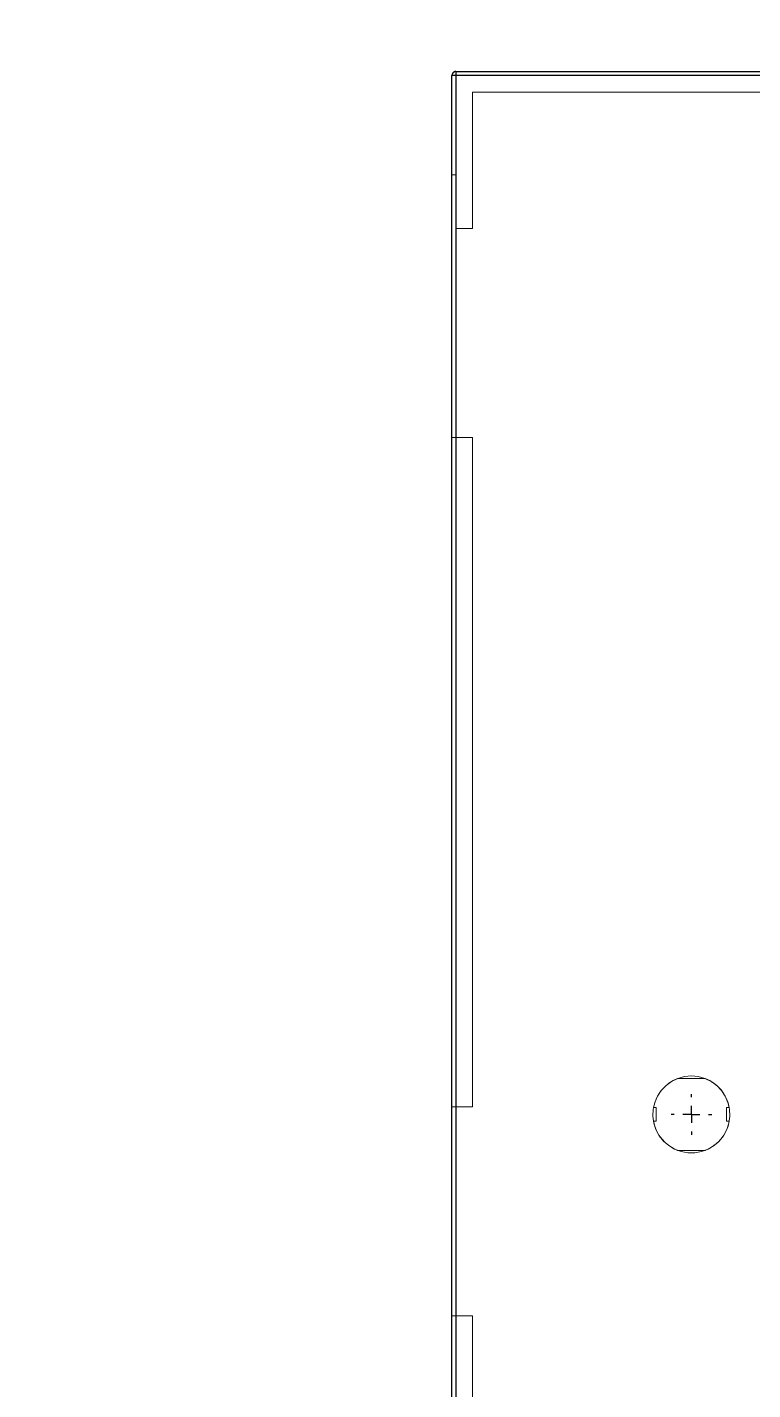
# Model space of a CAD drawing. Header units: millimetres. Extents: x -5505 to 394412, y -8522 to 584759.
# Drawn here: x 264044.4 to 264256.4, y 361216.6 to 361614.7 of the extents above; entities that cross this region are included whole.
import ezdxf

# ---------------------------------------------------------------- set-up
doc = ezdxf.new("R2010")
doc.units = ezdxf.units.MM
doc.linetypes.add('CENTER2', pattern=[28.575, 19.05, -3.175, 3.175, -3.175])
doc.linetypes.add('CENTERX2', pattern=[20.32, 12.7, -2.54, 2.54, -2.54])
for name, color, linetype in [('1', 2, 'CENTER2'), ('AM_4', 3, 'Continuous'), ('CENTERLINE', 102, 'CENTERX2'), ('FORMAT', 7, 'Continuous'), ('Hole', 7, 'Continuous')]:
    doc.layers.add(name, color=color, linetype=linetype)
doc.styles.get("Standard").update_dxf_attribs({"font": 'arial.ttf'})
doc.dimstyles.new('양쪽화살표지름', dxfattribs={"dimtxt": 3.5, "dimasz": 3.5, "dimexe": 2, "dimexo": 1.5, "dimgap": 0.8, "dimtad": 1, "dimdsep": 46, "dimtxsty": 'Standard', "dimcen": 0, "dimclrd": 1, "dimclre": 1, "dimclrt": 2, "dimazin": 2, "dimtfac": 1, "dimtmove": 0, "dimatfit": 1, "dimfxl": 0, "dimlwd": 25, "dimlwe": 25, "dimarcsym": 0})

# ---------------------------------------------------------------- blocks, each defined once
blk = doc.blocks.new('SW_CENTERMARKSYMBOL_1')
at = {"layer": 'FORMAT', "color": 0}
for p, q in [((0, 5), (0, 5.95)), ((-5, 0), (-5.95, 0)), ((0, 0), (-2.5, 0)), ((0, 0), (0, 2.5)), ((0, 0), (0, -2.5)), ((0, 0), (2.5, 0)), ((5, 0), (5.95, 0)), ((0, -5), (0, -5.95))]:
    blk.add_line(p, q, dxfattribs=at)
blk = doc.blocks.new('controller')
at = {"color": 7, "linetype": 'Continuous', "lineweight": 15}
for p, q in [((-232.84, 115.21), (-224.76, 115.21)), ((-239.05, 106.71), (-239.87, 106.71)), ((-239.05, 102.71), (-239.05, 106.71)), ((-218.55, 106.71), (-218.55, 102.71)), ((-217.73, 106.71), (-218.55, 106.71)), ((-239.87, 102.71), (-239.05, 102.71)), ((-218.55, 102.71), (-217.73, 102.71)), ((-224.76, 94.21), (-232.84, 94.21))]:
    blk.add_line(p, q, dxfattribs=at)
for start, end in [(111.0395, 169.7597), (10.2403, 68.9605), (190.2403, 248.9605), (291.0395, 349.7597)]:
    blk.add_arc((-228.8, 104.71), 11.25, start, end, dxfattribs=at)
at = {"layer": '1', "linetype": 'Continuous', "lineweight": 15}
for p, q in [((-298.8, 408.21), (-297.6, 408.21)), ((-298.8, 390.36), (-298.8, 408.21)), ((-297.6, 408.21), (-297.6, 409.41)), ((-297.6, 409.41), (-283.52, 409.41)), ((-283.52, 408.21), (-297.6, 408.21)), ((-297.6, 408.21), (-297.6, 390.36)), ((-283.52, 409.41), (-16.74, 409.41)), ((-16.74, 408.21), (-283.52, 408.21)), ((-283.52, 403.41), (-292.8, 403.41)), ((-292.8, 403.41), (-292.8, 390.36)), ((-16.74, 403.41), (-283.52, 403.41)), ((-292.8, 390.36), (-292.8, 363.51)), ((-297.6, 379.21), (-298.8, 379.21)), ((-298.8, 379.21), (-298.8, 303.01)), ((-297.6, 379.21), (-297.6, 303.01)), ((-292.8, 363.51), (-297.6, 363.51)), ((-298.8, 66.41), (-298.8, 343.01)), ((-297.6, 343.01), (-297.6, 66.41)), ((-298.8, 302.51), (-297.6, 302.51)), ((-297.6, 302.51), (-292.8, 302.51)), ((-292.8, 302.51), (-292.8, 106.91)), ((-297.6, 106.91), (-298.8, 106.91)), ((-298.8, 106.41), (-298.8, 30.41)), ((-292.8, 106.91), (-297.6, 106.91)), ((-297.6, 30.41), (-297.6, 106.41)), ((-298.8, 45.91), (-297.6, 45.91)), ((-297.6, 45.91), (-292.8, 45.91)), ((-292.8, 45.91), (-292.8, 9.26))]:
    blk.add_line(p, q, dxfattribs=at)
blk.add_arc((-297.6, 408.21), 1.2, 90, 180, dxfattribs=at)
at = {"layer": 'Hole', "color": 7, "lineweight": 25}
for points in [[(-298.81, 390.36), (-298.81, 408.21)], [(-297.6, 409.39), (-283.52, 409.39)], [(-283.52, 408.21), (-297.6, 408.21)], [(-297.6, 408.21), (-297.6, 390.36)], [(-283.52, 409.39), (-16.74, 409.39)], [(-16.74, 408.21), (-283.52, 408.21)], [(-298.81, 9.26), (-298.81, 390.36)], [(-297.6, 390.36), (-297.6, 9.26)]]:
    blk.add_lwpolyline(points, dxfattribs=at)
at = {"layer": 'Hole', "color": 7, "lineweight": 18}
blk.add_lwpolyline([(-228.79, 115.96), (-230.8, 115.77), (-232.75, 115.24), (-234.57, 114.37), (-236.2, 113.18), (-237.59, 111.72), (-238.69, 110.03), (-239.5, 108.19), (-239.94, 106.22), (-240.03, 104.19), (-239.77, 102.2), (-239.14, 100.27), (-238.19, 98.49), (-236.94, 96.93), (-235.41, 95.59), (-233.68, 94.56), (-231.79, 93.86), (-229.8, 93.5), (-227.79, 93.5), (-225.8, 93.86), (-223.92, 94.56), (-222.18, 95.59), (-220.66, 96.93), (-219.41, 98.49), (-218.46, 100.27), (-217.82, 102.2), (-217.55, 104.19), (-217.65, 106.22), (-218.1, 108.19), (-218.88, 110.03), (-220, 111.72), (-221.4, 113.18), (-223.03, 114.37), (-224.85, 115.24), (-226.78, 115.77), (-228.79, 115.96)], dxfattribs=at)
at = {"layer": 'Hole', "color": 7, "lineweight": 25}
for points in [[(-297.6, 408.21), (-298, 408.21), (-298.4, 408.21), (-298.81, 408.21)], [(-297.6, 409.39), (-297.6, 409), (-297.6, 408.6), (-297.6, 408.21)]]:
    blk.add_open_spline(points, degree=3, dxfattribs=at)
blk.add_open_spline([(-297.6, 409.39), (-297.68, 409.39), (-297.75, 409.39), (-297.83, 409.39), (-297.83, 409.39), (-297.83, 409.37), (-297.83, 409.37), (-297.83, 409.37), (-297.92, 409.37), (-297.92, 409.37), (-297.92, 409.37), (-297.92, 409.35), (-297.92, 409.35), (-297.92, 409.35), (-297.98, 409.35), (-297.98, 409.35), (-297.98, 409.35), (-298, 409.33), (-298, 409.33), (-298, 409.33), (-298.04, 409.33), (-298.04, 409.33), (-298.04, 409.33), (-298.04, 409.31), (-298.04, 409.31), (-298.04, 409.31), (-298.09, 409.31), (-298.09, 409.31), (-298.09, 409.31), (-298.11, 409.29), (-298.11, 409.29), (-298.11, 409.29), (-298.15, 409.29), (-298.15, 409.29), (-298.15, 409.29), (-298.15, 409.27), (-298.15, 409.27), (-298.15, 409.27), (-298.19, 409.27), (-298.19, 409.27), (-298.19, 409.27), (-298.19, 409.25), (-298.19, 409.25), (-298.19, 409.25), (-298.21, 409.25), (-298.21, 409.25), (-298.21, 409.25), (-298.23, 409.23), (-298.23, 409.23), (-298.23, 409.23), (-298.26, 409.2), (-298.26, 409.2), (-298.26, 409.2), (-298.28, 409.2), (-298.28, 409.2), (-298.28, 409.2), (-298.3, 409.18), (-298.3, 409.18), (-298.3, 409.18), (-298.32, 409.16), (-298.32, 409.16), (-298.32, 409.16), (-298.34, 409.16), (-298.34, 409.16), (-298.34, 409.16), (-298.34, 409.14), (-298.34, 409.14), (-298.34, 409.14), (-298.36, 409.14), (-298.36, 409.14), (-298.36, 409.14), (-298.38, 409.12), (-298.38, 409.12), (-298.38, 409.12), (-298.4, 409.1), (-298.4, 409.1), (-298.4, 409.1), (-298.42, 409.1), (-298.42, 409.1), (-298.42, 409.1), (-298.42, 409.08), (-298.42, 409.08), (-298.42, 409.08), (-298.45, 409.08), (-298.45, 409.08), (-298.45, 409.08), (-298.45, 409.06), (-298.45, 409.06), (-298.45, 409.06), (-298.47, 409.06), (-298.47, 409.06), (-298.47, 409.06), (-298.47, 409.03), (-298.47, 409.03), (-298.47, 409.03), (-298.49, 409.03), (-298.49, 409.03), (-298.49, 409.03), (-298.49, 409.01), (-298.49, 409.01), (-298.49, 409.01), (-298.51, 408.99), (-298.51, 408.99), (-298.51, 408.99), (-298.53, 408.97), (-298.53, 408.97), (-298.53, 408.97), (-298.53, 408.95), (-298.53, 408.95), (-298.53, 408.95), (-298.55, 408.95), (-298.55, 408.95), (-298.55, 408.95), (-298.55, 408.93), (-298.55, 408.93), (-298.55, 408.93), (-298.57, 408.91), (-298.57, 408.91), (-298.57, 408.91), (-298.59, 408.89), (-298.59, 408.89), (-298.59, 408.89), (-298.59, 408.87), (-298.59, 408.87), (-298.59, 408.87), (-298.62, 408.84), (-298.62, 408.84), (-298.62, 408.84), (-298.64, 408.82), (-298.64, 408.82), (-298.64, 408.82), (-298.64, 408.8), (-298.64, 408.8), (-298.64, 408.8), (-298.66, 408.8), (-298.66, 408.8), (-298.66, 408.8), (-298.66, 408.76), (-298.66, 408.76), (-298.66, 408.76), (-298.68, 408.76), (-298.68, 408.76), (-298.68, 408.76), (-298.68, 408.72), (-298.68, 408.72), (-298.68, 408.72), (-298.7, 408.7), (-298.7, 408.7), (-298.7, 408.7), (-298.7, 408.65), (-298.7, 408.65), (-298.7, 408.65), (-298.72, 408.65), (-298.72, 408.65), (-298.72, 408.65), (-298.72, 408.61), (-298.72, 408.61), (-298.72, 408.61), (-298.74, 408.59), (-298.74, 408.59), (-298.74, 408.59), (-298.74, 408.53), (-298.74, 408.53), (-298.74, 408.53), (-298.76, 408.53), (-298.76, 408.53), (-298.76, 408.53), (-298.76, 408.44), (-298.76, 408.44), (-298.76, 408.44), (-298.78, 408.44), (-298.78, 408.44), (-298.78, 408.36), (-298.78, 408.29), (-298.78, 408.21)], degree=3, knots=[0, 0, 0, 0, 1, 1, 1, 2, 2, 2, 3, 3, 3, 4, 4, 4, 5, 5, 5, 6, 6, 6, 7, 7, 7, 8, 8, 8, 9, 9, 9, 10, 10, 10, 11, 11, 11, 12, 12, 12, 13, 13, 13, 14, 14, 14, 15, 15, 15, 16, 16, 16, 17, 17, 17, 18, 18, 18, 19, 19, 19, 20, 20, 20, 21, 21, 21, 22, 22, 22, 23, 23, 23, 24, 24, 24, 25, 25, 25, 26, 26, 26, 27, 27, 27, 28, 28, 28, 29, 29, 29, 30, 30, 30, 31, 31, 31, 32, 32, 32, 33, 33, 33, 34, 34, 34, 35, 35, 35, 36, 36, 36, 37, 37, 37, 38, 38, 38, 39, 39, 39, 40, 40, 40, 41, 41, 41, 42, 42, 42, 43, 43, 43, 44, 44, 44, 45, 45, 45, 46, 46, 46, 47, 47, 47, 48, 48, 48, 49, 49, 49, 50, 50, 50, 51, 51, 51, 52, 52, 52, 53, 53, 53, 54, 54, 54, 55, 55, 55, 56, 56, 56, 57, 57, 57, 58, 58, 58, 58], dxfattribs=at)
at = {"layer": 'CENTERLINE'}
blk.add_blockref('SW_CENTERMARKSYMBOL_1', (-228.8, 104.71), dxfattribs=at)
at = {"layer": 'AM_4'}
blk.add_leader([(-150.13, 409.41), (-418.1, 827.93), (-1768.2, 805.7)], dimstyle='양쪽화살표지름', override={"dimasz": 120, "dimgap": 0.8, "dimtad": 0}, dxfattribs=at)

msp = doc.modelspace()

# ---------------------------------------------------------------- block references
msp.add_blockref('controller', (264467.299, 361192.342))

doc.saveas('drawing.dxf')
